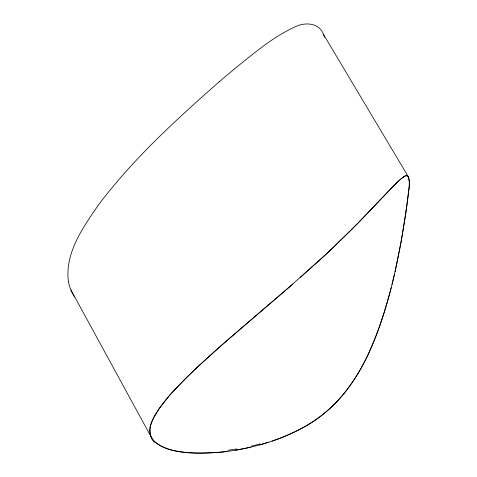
<?xml version="1.0" encoding="UTF-8"?>
<svg xmlns="http://www.w3.org/2000/svg" width="477" height="477" viewBox="0 0 477 477"><rect width="100%" height="100%" fill="white"/><g stroke="black" fill="none" stroke-linecap="round" stroke-linejoin="round"><path stroke-width="0.72" d="M149.873 430.797L150.458 426.062L152.175 420.809L153.946 417.029L158.996 408.777L170.265 394.61L185.875 378.195L198.802 365.817L221.727 345.127L289.658 286.755L325.809 254.587L353.493 227.773L390.514 188.964L400.769 178.923L404.192 176.407L406.642 175.56L408.229 176.365C410.512 182.53 408.485 189.315 408.151 195.659C406.315 209.999 404.144 224.303 401.67 238.548C394.944 276.082 385.994 313.502 370.754 348.58C356.665 381.576 333.817 411.973 301.303 428.525C276.493 441.636 249 449.161 221.173 452.136C199.064 453.383 173.616 455.66 154.679 442.018M407.632 200.465C407.769 192.511 411.556 183.138 407.626 175.804L405.706 175.733L404.389 176.311L397.609 181.797L361.017 220.088L336.046 244.707M406.476 208.765L401.044 242.006L395.045 271.735M394.33 274.889L392.034 284.465M391.218 287.703C380.759 327.323 366.98 367.731 339.445 398.975A66.19 32.329 -49.8 0 1 330.221 408.199C313.616 423.403 293.236 433.957 272.027 441.159M321.522 258.284L300.421 277.31M219.253 81.716C176.293 119.566 133.56 158.477 98.93 204.329C83.344 226.808 64.717 252.661 68.39 281.549M292.771 284.065C259.726 312.793 225.758 340.495 193.823 370.48C178.154 386.173 160.88 401.616 151.632 422.217C143.845 439.675 161.924 448.958 176.365 451.051C193.048 453.967 210.113 453.43 226.873 451.492M233.951 69.29C252.977 54.134 271.687 37.814 293.88 27.398C303.706 22.002 318.886 21.996 323.436 34.332L408.753 177.438M268.885 442.197L259.577 444.963M250.413 447.283L235.584 450.222M70.948 289.986L150.821 436.348M323.436 34.332L324.676 37.242M407.31 201.854A327.598 10.983 -77.6 0 1 406.112 210.297M336.297 244.558A110.151 8.783 -41.6 0 1 321.683 258.218M150.04 430.731A252.899 60.066 -22.1 0 0 150.804 436.354A243.145 57.705 -21.8 0 0 154.184 442.227M236.556 448.94A403.912 147.22 -40.1 0 1 227.839 450.264M260.209 443.866A323.925 129.201 -43.2 0 1 251.057 446.222M219.176 81.865A108.142 10.13 -42.1 0 1 233.796 69.499M68.449 281.525A247.891 95.835 -22.4 0 0 70.9 290.004A238.375 92.115 -22 0 0 74.609 296.998"/></g></svg>
